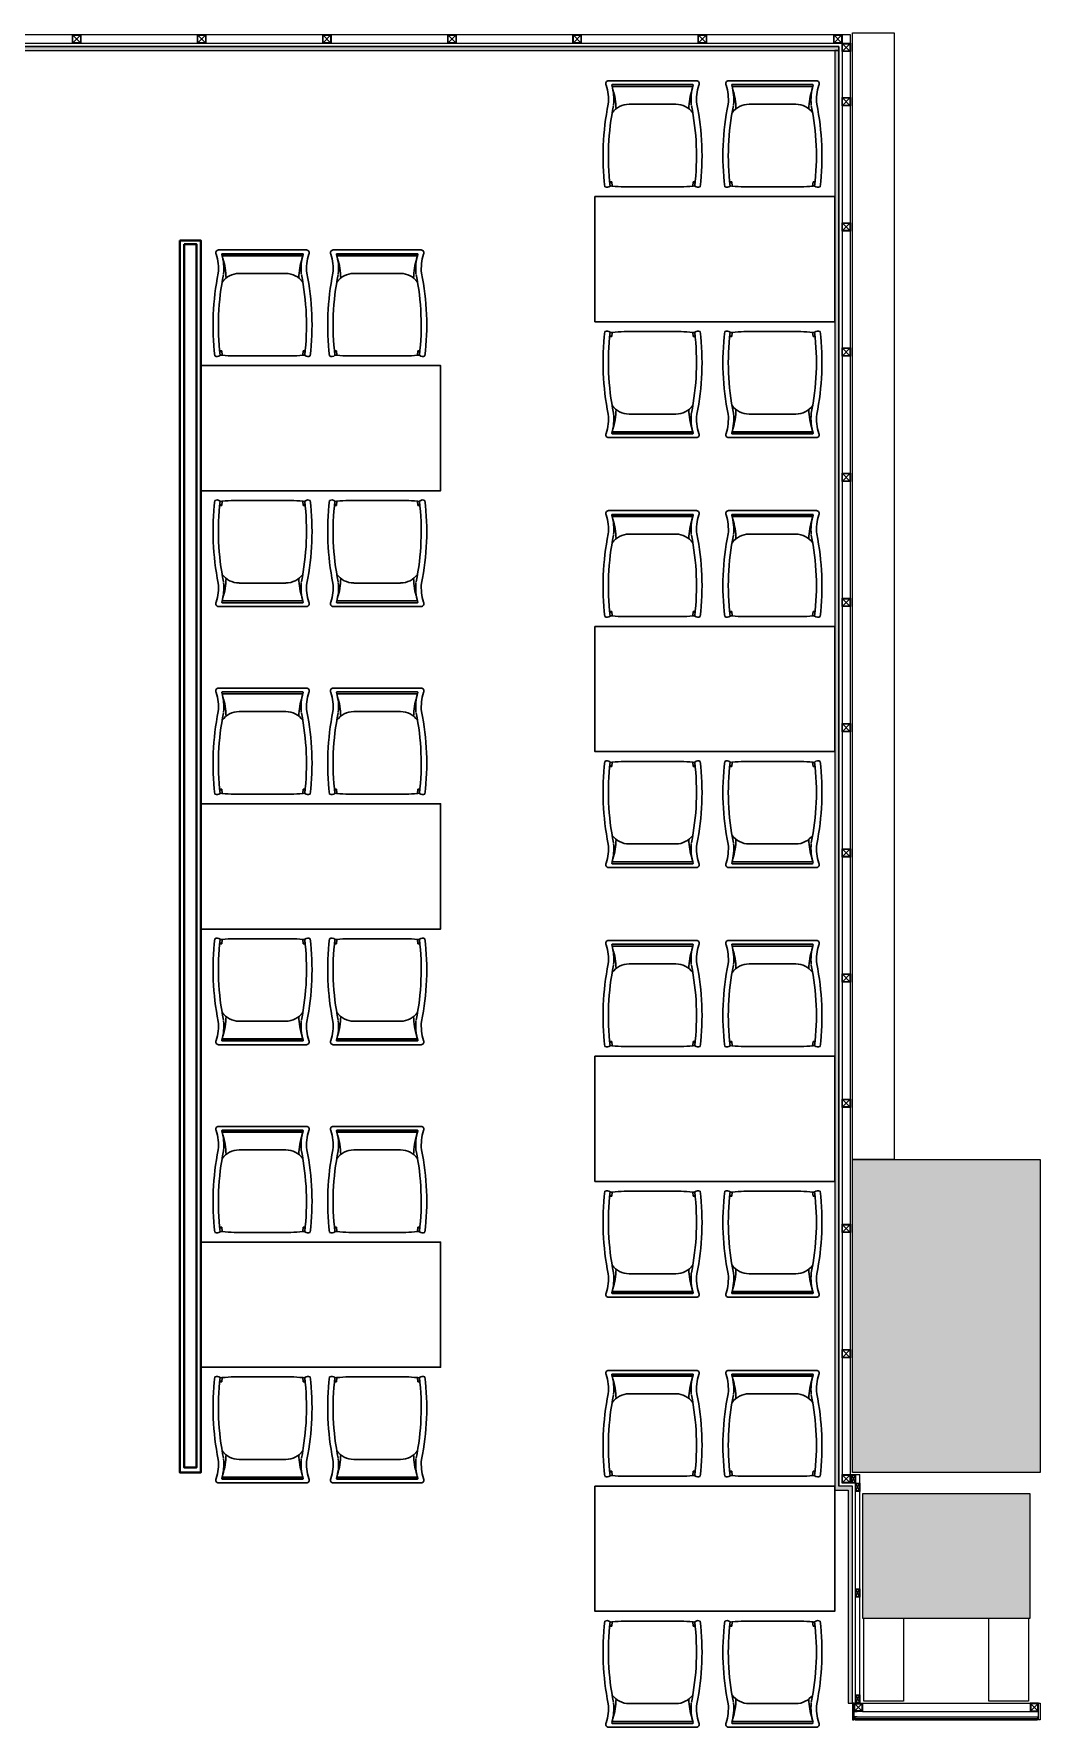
# Model space of a CAD drawing. Header units: millimetres. Extents: x 226371 to 229337, y -157032 to -153287.
# Drawn here: x 226888 to 227371, y -154886 to -154074 of the extents above; entities that cross this region are included whole.
import ezdxf

# ---------------------------------------------------------------- set-up
doc = ezdxf.new("R2010")
doc.units = ezdxf.units.MM
for name, color, linetype in [('Alçıpan Duvar', 1, 'Continuous'), ('ceco.net 148', 7, 'Continuous'), ('Duvar Beton Görünümlü', 149, 'Continuous'), ('PROFİL', 252, 'Continuous'), ('XREF-interior-00$0$ASOS-CLADDING-SHOPFRONT', 5, 'Continuous'), ('XREF-interior-00$0$ASOS-ELEV-HEVY', 4, 'Continuous'), ('XREF-interior-00$0$ASOS-ELEV-MEDI', 6, 'Continuous'), ('XREF-interior-00$0$ASOS-WALL-FULL', 4, 'Continuous'), ('XREF-structure-00$0$ASOS-HATCH', 8, 'Continuous'), ('XREF-structure-00$0$ASOS-STRC-CNCRT', 2, 'Continuous')]:
    doc.layers.add(name, color=color, linetype=linetype)
for name, color, linetype, lineweight in [('Duvar Taş Kaplama', 23, 'Continuous', 13), ('s.Kesit', 167, 'Continuous', 40), ('s.Tefriş', 27, 'Continuous', 30)]:
    doc.layers.add(name, color=color, linetype=linetype, lineweight=lineweight)

# ---------------------------------------------------------------- blocks, each defined once
blk = doc.blocks.new('rtherterhr')
at = {"layer": 's.Tefriş'}
for p, q in [((-184.2, -678.3), (-193.7, -678.3)), ((-184.2, -678.3), (-193.3, -674)), ((-182.4, -658.9), (-184.2, -678.3)), ((-128.3, -655.3), (1.8, -655.3)), ((1.8, -655.3), (131.8, -655.3)), ((185.3, -658.9), (187.1, -678.3)), ((187.1, -678.3), (196.2, -674)), ((187.1, -678.3), (196.7, -678.3)), ((1.5, -1032), (-105.3, -1032)), ((1.5, -1032), (108.2, -1032)), ((202.7, -1139.1), (-199.1, -1139.1)), ((1.5, -1122), (-182.3, -1122)), ((1.5, -1113), (-182, -1113)), ((1.5, -1113.9), (-182, -1113.9)), ((1.5, -1113), (184.9, -1113)), ((1.5, -1113.9), (184.9, -1113.9)), ((1.5, -1122), (185.2, -1122))]:
    blk.add_line(p, q, dxfattribs=at)
for centre, radius, start, end in [((956.4, -795.9), 1180.7, 173.16375, 191.56433), ((-205.9, -675.1), 22.2, 49.52362, 116.80387), ((954.7, -795.7), 1154.4, 173.16375, 191.56433), ((-186.1, -647.5), 12, 243.4625, 288.24639), ((-186.1, -647.5), 12, 243.4625, 288.24639), ((-123.5, -1136.2), 480.9, 90.56992, 97.02957), ((127, -1136.2), 480.9, 82.97043, 89.43008), ((-951.8, -795.7), 1154.4, 348.43567, 6.83625), ((189.1, -647.5), 12, 251.75361, 296.5375), ((189.7, -647.5), 12, 251.75361, 296.5375), ((209.4, -675.1), 22.2, 63.19613, 130.47638), ((-952.8, -795.9), 1180.7, 348.43567, 6.83625), ((-104.4, -934.1), 97.8, 216.80733, 269.48361), ((107.4, -934.1), 97.8, 270.51639, 323.19267), ((-416, -1053.1), 216.6, 342.03388, 5.44867), ((-415.7, -1052.5), 240.9, 344.03742, 5.44867), ((-482.1, -1004.7), 317.3, 342.43591, 358.84091), ((485.1, -1004.7), 317.3, 181.15909, 197.56409), ((418.6, -1052.5), 240.9, 174.55133, 195.96258), ((419.5, -1053.1), 216.6, 174.55133, 197.96612), ((-199.2, -1126.5), 12.6, 148.50007, 270.17078), ((-181.8, -1119.7), 2.42, 158.62583, 259.65504), ((-181.9, -1113.1), 0.725, 162.47915, 272.62383), ((-182.1, -1112.6), 0.433, 170.77976, 288.2285), ((184.8, -1113.1), 0.725, 267.37617, 17.52085), ((185, -1112.6), 0.433, 251.7715, 9.22024), ((184.8, -1119.7), 2.42, 280.34496, 21.37417), ((202.7, -1126.5), 12.6, 269.82922, 31.49993)]:
    blk.add_arc(centre, radius, start, end, dxfattribs=at)

msp = doc.modelspace()

# ---------------------------------------------------------------- hatches: boundary and pattern name
at = {"layer": 'Duvar Beton Görünümlü'}
h = msp.add_hatch(color=256, dxfattribs=at)
h.dxf.hatch_style = 1
h.paths.add_polyline_path([(227272.04, -154082.26), (227272.04, -154772.26), (227278.54, -154772.26), (227278.54, -154874.26), (227280.54, -154874.26), (227280.54, -154770.26), (227274.04, -154770.26), (227274.04, -154082.26)])
at = {"layer": 'Duvar Taş Kaplama'}
h = msp.add_hatch(color=256, dxfattribs=at)
h.dxf.hatch_style = 1
h.paths.add_polyline_path([(227274.04, -154082.26), (227274.04, -154080.26), (226608.04, -154080.26), (226608.04, -154082.26)])
at = {"layer": 'XREF-structure-00$0$ASOS-HATCH'}
h = msp.add_hatch(color=256, dxfattribs=at)
h.dxf.hatch_style = 1
h.paths.add_polyline_path([(227370.54, -154763.76), (227280.54, -154763.76), (227280.54, -154613.76), (227370.54, -154613.76)])
h = msp.add_hatch(color=256, dxfattribs=at)
h.dxf.hatch_style = 1
h.paths.add_polyline_path([(227365.54, -154833.76), (227285.54, -154833.76), (227285.54, -154773.76), (227365.54, -154773.76)])

# ---------------------------------------------------------------- linework, layer by layer
at = {"layer": 'Alçıpan Duvar'}
for p, q in [((226606.54, -154078.76), (227275.54, -154078.76)), ((227275.54, -154078.76), (227275.54, -154768.76)), ((226608.04, -154080.26), (227274.04, -154080.26)), ((227274.04, -154080.26), (227274.04, -154770.26)), ((227282.04, -154768.76), (227275.54, -154768.76)), ((227282.04, -154874.26), (227282.04, -154768.76)), ((227280.54, -154770.26), (227274.04, -154770.26)), ((227280.54, -154874.26), (227280.54, -154770.26))]:
    msp.add_line(p, q, dxfattribs=at)
at = {"layer": 'Duvar Beton Görünümlü'}
msp.add_lwpolyline([(227272.04, -154082.26), (227272.04, -154772.26), (227278.54, -154772.26), (227278.54, -154874.26), (227280.54, -154874.26), (227280.54, -154770.26), (227274.04, -154770.26), (227274.04, -154082.26), (227272.04, -154082.26)], dxfattribs=at)
at = {"layer": 'Duvar Taş Kaplama'}
msp.add_lwpolyline([(226608.04, -154082.26), (227274.04, -154082.26), (227274.04, -154080.26), (226608.04, -154080.26)], close=True, dxfattribs=at)
at = {"layer": 'PROFİL'}
for p, q in [((227279.54, -154074.76), (226401.54, -154074.76)), ((226906.74, -154074.96), (226910.34, -154078.56)), ((226906.74, -154078.56), (226910.34, -154074.96)), ((226966.74, -154074.96), (226970.34, -154078.56)), ((226966.74, -154078.56), (226970.34, -154074.96)), ((227026.74, -154074.96), (227030.34, -154078.56)), ((227026.74, -154078.56), (227030.34, -154074.96)), ((227086.74, -154074.96), (227090.34, -154078.56)), ((227086.74, -154078.56), (227090.34, -154074.96)), ((227146.74, -154074.96), (227150.34, -154078.56)), ((227146.74, -154078.56), (227150.34, -154074.96)), ((227206.74, -154074.96), (227210.34, -154078.56)), ((227206.74, -154078.56), (227210.34, -154074.96)), ((227271.74, -154074.96), (227275.34, -154078.56)), ((227271.74, -154078.56), (227275.34, -154074.96)), ((227275.74, -154078.96), (227279.34, -154082.56)), ((227275.74, -154082.56), (227279.34, -154078.96)), ((227279.54, -154764.76), (227279.54, -154074.76)), ((227275.74, -154104.96), (227279.34, -154108.56)), ((227275.74, -154108.56), (227279.34, -154104.96)), ((227275.74, -154164.96), (227279.34, -154168.56)), ((227275.74, -154168.56), (227279.34, -154164.96)), ((227275.74, -154224.96), (227279.34, -154228.56)), ((227275.74, -154228.56), (227279.34, -154224.96)), ((227275.74, -154284.96), (227279.34, -154288.56)), ((227275.74, -154288.56), (227279.34, -154284.96)), ((227275.74, -154344.96), (227279.34, -154348.56)), ((227275.74, -154348.56), (227279.34, -154344.96)), ((227275.74, -154404.96), (227279.34, -154408.56)), ((227275.74, -154408.56), (227279.34, -154404.96)), ((227275.74, -154464.96), (227279.34, -154468.56)), ((227275.74, -154468.56), (227279.34, -154464.96)), ((227275.74, -154524.96), (227279.34, -154528.56)), ((227275.74, -154528.56), (227279.34, -154524.96)), ((227275.74, -154584.96), (227279.34, -154588.56)), ((227275.74, -154588.56), (227279.34, -154584.96)), ((227275.74, -154644.96), (227279.34, -154648.56)), ((227275.74, -154648.56), (227279.34, -154644.96)), ((227275.74, -154704.96), (227279.34, -154708.56)), ((227275.74, -154708.56), (227279.34, -154704.96)), ((227275.74, -154764.96), (227279.34, -154768.56)), ((227275.74, -154768.56), (227279.34, -154764.96)), ((227279.54, -154764.76), (227284.04, -154764.76)), ((227280.24, -154764.96), (227281.84, -154768.56)), ((227280.24, -154768.56), (227281.84, -154764.96)), ((227282.24, -154768.96), (227283.84, -154772.56)), ((227282.24, -154772.56), (227283.84, -154768.96)), ((227284.04, -154874.26), (227284.04, -154764.76)), ((227282.24, -154819.71), (227283.84, -154823.31)), ((227282.24, -154823.31), (227283.84, -154819.71)), ((227282.25, -154870.46), (227283.85, -154874.06)), ((227282.25, -154874.06), (227283.85, -154870.46))]:
    msp.add_line(p, q, dxfattribs=at)
for points in [[(226906.54, -154074.76), (226910.54, -154074.76), (226910.54, -154078.76), (226906.54, -154078.76)], [(226906.74, -154074.96), (226910.34, -154074.96), (226910.34, -154078.56), (226906.74, -154078.56)], [(226966.54, -154074.76), (226970.54, -154074.76), (226970.54, -154078.76), (226966.54, -154078.76)], [(226966.74, -154074.96), (226970.34, -154074.96), (226970.34, -154078.56), (226966.74, -154078.56)], [(227026.54, -154074.76), (227030.54, -154074.76), (227030.54, -154078.76), (227026.54, -154078.76)], [(227026.74, -154074.96), (227030.34, -154074.96), (227030.34, -154078.56), (227026.74, -154078.56)], [(227086.54, -154074.76), (227090.54, -154074.76), (227090.54, -154078.76), (227086.54, -154078.76)], [(227086.74, -154074.96), (227090.34, -154074.96), (227090.34, -154078.56), (227086.74, -154078.56)], [(227146.54, -154074.76), (227150.54, -154074.76), (227150.54, -154078.76), (227146.54, -154078.76)], [(227146.74, -154074.96), (227150.34, -154074.96), (227150.34, -154078.56), (227146.74, -154078.56)], [(227206.54, -154074.76), (227210.54, -154074.76), (227210.54, -154078.76), (227206.54, -154078.76)], [(227206.74, -154074.96), (227210.34, -154074.96), (227210.34, -154078.56), (227206.74, -154078.56)], [(227271.54, -154074.76), (227275.54, -154074.76), (227275.54, -154078.76), (227271.54, -154078.76)], [(227271.74, -154074.96), (227275.34, -154074.96), (227275.34, -154078.56), (227271.74, -154078.56)], [(227275.54, -154078.76), (227279.54, -154078.76), (227279.54, -154082.76), (227275.54, -154082.76)], [(227275.74, -154078.96), (227279.34, -154078.96), (227279.34, -154082.56), (227275.74, -154082.56)], [(227275.54, -154104.76), (227279.54, -154104.76), (227279.54, -154108.76), (227275.54, -154108.76)], [(227275.74, -154104.96), (227279.34, -154104.96), (227279.34, -154108.56), (227275.74, -154108.56)], [(227275.54, -154164.76), (227279.54, -154164.76), (227279.54, -154168.76), (227275.54, -154168.76)], [(227275.74, -154164.96), (227279.34, -154164.96), (227279.34, -154168.56), (227275.74, -154168.56)], [(227275.54, -154224.76), (227279.54, -154224.76), (227279.54, -154228.76), (227275.54, -154228.76)], [(227275.74, -154224.96), (227279.34, -154224.96), (227279.34, -154228.56), (227275.74, -154228.56)], [(227275.54, -154284.76), (227279.54, -154284.76), (227279.54, -154288.76), (227275.54, -154288.76)], [(227275.74, -154284.96), (227279.34, -154284.96), (227279.34, -154288.56), (227275.74, -154288.56)], [(227275.54, -154344.76), (227279.54, -154344.76), (227279.54, -154348.76), (227275.54, -154348.76)], [(227275.74, -154344.96), (227279.34, -154344.96), (227279.34, -154348.56), (227275.74, -154348.56)], [(227275.54, -154404.76), (227279.54, -154404.76), (227279.54, -154408.76), (227275.54, -154408.76)], [(227275.74, -154404.96), (227279.34, -154404.96), (227279.34, -154408.56), (227275.74, -154408.56)], [(227275.54, -154464.76), (227279.54, -154464.76), (227279.54, -154468.76), (227275.54, -154468.76)], [(227275.74, -154464.96), (227279.34, -154464.96), (227279.34, -154468.56), (227275.74, -154468.56)], [(227275.54, -154524.76), (227279.54, -154524.76), (227279.54, -154528.76), (227275.54, -154528.76)], [(227275.74, -154524.96), (227279.34, -154524.96), (227279.34, -154528.56), (227275.74, -154528.56)], [(227275.54, -154584.76), (227279.54, -154584.76), (227279.54, -154588.76), (227275.54, -154588.76)], [(227275.74, -154584.96), (227279.34, -154584.96), (227279.34, -154588.56), (227275.74, -154588.56)], [(227275.54, -154644.76), (227279.54, -154644.76), (227279.54, -154648.76), (227275.54, -154648.76)], [(227275.74, -154644.96), (227279.34, -154644.96), (227279.34, -154648.56), (227275.74, -154648.56)], [(227275.54, -154704.76), (227279.54, -154704.76), (227279.54, -154708.76), (227275.54, -154708.76)], [(227275.74, -154704.96), (227279.34, -154704.96), (227279.34, -154708.56), (227275.74, -154708.56)], [(227275.54, -154764.76), (227279.54, -154764.76), (227279.54, -154768.76), (227275.54, -154768.76)], [(227275.74, -154764.96), (227279.34, -154764.96), (227279.34, -154768.56), (227275.74, -154768.56)], [(227280.04, -154764.76), (227282.04, -154764.76), (227282.04, -154768.76), (227280.04, -154768.76)], [(227280.24, -154764.96), (227281.84, -154764.96), (227281.84, -154768.56), (227280.24, -154768.56)], [(227282.04, -154768.76), (227284.04, -154768.76), (227284.04, -154772.76), (227282.04, -154772.76)], [(227282.24, -154768.96), (227283.84, -154768.96), (227283.84, -154772.56), (227282.24, -154772.56)], [(227282.04, -154819.51), (227284.04, -154819.51), (227284.04, -154823.51), (227282.04, -154823.51)], [(227282.24, -154819.71), (227283.84, -154819.71), (227283.84, -154823.31), (227282.24, -154823.31)], [(227282.05, -154870.26), (227284.05, -154870.26), (227284.05, -154874.26), (227282.05, -154874.26)], [(227282.25, -154870.46), (227283.85, -154870.46), (227283.85, -154874.06), (227282.25, -154874.06)]]:
    msp.add_lwpolyline(points, close=True, dxfattribs=at)
at = {"layer": 's.Kesit'}
for points in [[(226958.04, -154173.26), (226968.04, -154173.26), (226968.04, -154763.76), (226958.04, -154763.76)], [(226960.04, -154175.12), (226966.04, -154175.12), (226966.04, -154761.29), (226960.04, -154761.29)]]:
    msp.add_lwpolyline(points, close=True, dxfattribs=at)
at = {"layer": 's.Tefriş'}
for points in [[(227157.04, -154152.26), (227272.04, -154152.26), (227272.04, -154212.26), (227157.04, -154212.26)], [(227157.04, -154358.26), (227272.04, -154358.26), (227272.04, -154418.26), (227157.04, -154418.26)], [(227157.04, -154564.26), (227272.04, -154564.26), (227272.04, -154624.26), (227157.04, -154624.26)], [(227157.04, -154770.26), (227272.04, -154770.26), (227272.04, -154830.26), (227157.04, -154830.26)]]:
    msp.add_lwpolyline(points, close=True, dxfattribs=at)
for points in [[(227023.04, -154293.26), (226968.04, -154293.26), (226968.04, -154233.26), (227023.04, -154233.26)], [(227023.04, -154233.26), (227083.04, -154233.26), (227083.04, -154293.26), (227023.04, -154293.26)], [(227023.04, -154503.26), (226968.04, -154503.26), (226968.04, -154443.26), (227023.04, -154443.26)], [(227023.04, -154443.26), (227083.04, -154443.26), (227083.04, -154503.26), (227023.04, -154503.26)], [(227023.04, -154713.27), (226968.04, -154713.27), (226968.04, -154653.27), (227023.04, -154653.27)], [(227023.04, -154653.27), (227083.04, -154653.27), (227083.04, -154713.27), (227023.04, -154713.27)]]:
    msp.add_lwpolyline(points, dxfattribs=at)
at = {"layer": 'XREF-interior-00$0$ASOS-CLADDING-SHOPFRONT'}
msp.add_line((227285.34, -154880.76), (227365.54, -154880.76), dxfattribs=at)
msp.add_lwpolyline([(227281.84, -154880.76), (227369.24, -154880.76), (227369.24, -154881.76), (227281.84, -154881.76)], close=True, dxfattribs=at)
msp.add_lwpolyline([(227281.84, -154882.26), (227369.24, -154882.26), (227369.24, -154881.76), (227281.84, -154881.76), (227281.84, -154882.26)], dxfattribs=at)
at = {"layer": 'XREF-interior-00$0$ASOS-ELEV-HEVY'}
for points in [[(227280.54, -154882.26), (227281.34, -154882.26), (227281.34, -154874.26), (227280.54, -154874.26)], [(227370.54, -154882.26), (227369.74, -154882.26), (227369.74, -154874.26), (227370.54, -154874.26)]]:
    msp.add_lwpolyline(points, close=True, dxfattribs=at)
at = {"layer": 'XREF-interior-00$0$ASOS-ELEV-MEDI'}
for p, q in [((227285.34, -154874.26), (227365.54, -154874.26)), ((227285.34, -154878.26), (227365.54, -154878.26))]:
    msp.add_line(p, q, dxfattribs=at)
for points in [[(227281.34, -154878.26), (227281.34, -154874.26), (227285.34, -154874.26), (227285.34, -154878.26), (227281.34, -154878.26)], [(227369.74, -154878.26), (227369.74, -154874.26), (227365.74, -154874.26), (227365.74, -154878.26), (227369.74, -154878.26)], [(227369.74, -154878.26), (227369.74, -154874.26), (227365.74, -154874.26), (227365.74, -154878.26), (227369.74, -154878.26)], [(227282.84, -154880.76), (227281.34, -154880.76), (227281.34, -154878.26), (227282.84, -154878.26)], [(227368.24, -154880.76), (227369.74, -154880.76), (227369.74, -154878.26), (227368.24, -154878.26)]]:
    msp.add_lwpolyline(points, dxfattribs=at)
at = {"layer": 'XREF-interior-00$0$ASOS-ELEV-MEDI', "elevation": 0}
for points in [[(227281.64, -154874.56), (227285.04, -154877.96)], [(227285.04, -154874.56), (227281.64, -154877.96)], [(227369.44, -154874.56), (227366.04, -154877.96)], [(227366.04, -154874.56), (227369.44, -154877.96)], [(227369.44, -154874.56), (227366.04, -154877.96)], [(227366.04, -154874.56), (227369.44, -154877.96)]]:
    msp.add_lwpolyline(points, dxfattribs=at)
for points in [[(227281.64, -154877.96), (227281.64, -154874.56), (227285.04, -154874.56), (227285.04, -154877.96)], [(227369.44, -154877.96), (227369.44, -154874.56), (227366.04, -154874.56), (227366.04, -154877.96)], [(227369.44, -154877.96), (227369.44, -154874.56), (227366.04, -154874.56), (227366.04, -154877.96)]]:
    msp.add_lwpolyline(points, close=True, dxfattribs=at)
at = {"layer": 'XREF-interior-00$0$ASOS-WALL-FULL'}
msp.add_lwpolyline([(227300.54, -154613.76), (227280.54, -154613.76), (227280.54, -154073.76), (227300.54, -154073.76)], close=True, dxfattribs=at)
for points in [[(227305.08, -154833.76), (227305.08, -154873.29), (227286.01, -154873.29), (227286.01, -154833.76)], [(227365.01, -154833.76), (227365.01, -154873.29), (227345.95, -154873.29), (227345.95, -154833.76)]]:
    msp.add_lwpolyline(points, dxfattribs=at)
at = {"layer": 'XREF-structure-00$0$ASOS-STRC-CNCRT'}
msp.add_lwpolyline([(227370.54, -154763.76), (227280.54, -154763.76), (227280.54, -154613.76), (227370.54, -154613.76), (227370.54, -154763.76)], close=True, dxfattribs=at)
at = {"layer": 'XREF-structure-00$0$ASOS-STRC-CNCRT', "flags": 128}
msp.add_lwpolyline([(227365.54, -154833.76), (227285.54, -154833.76), (227285.54, -154773.76), (227365.54, -154773.76)], close=True, dxfattribs=at)

# ---------------------------------------------------------------- block references
at = {"layer": 'ceco.net 148', "xscale": -0.1050000000104774, "yscale": 0.1050000000104774, "zscale": 0.105, "rotation": 180}
for p in [(227184.5, -154216.37), (227242, -154216.37), (226997.5, -154297.43), (227052.5, -154297.43), (227184.5, -154422.37), (227242, -154422.37), (226997.5, -154507.44), (227052.5, -154507.44), (227184.5, -154628.37), (227242, -154628.37), (226997.5, -154717.44), (227052.5, -154717.44), (227184.5, -154834.37), (227242, -154834.37)]:
    msp.add_blockref('rtherterhr', p, dxfattribs=at)
at = {"layer": 'ceco.net 148', "xscale": 0.1050000000104774, "yscale": 0.1050000000104774, "zscale": 0.1050000000000182}
for p in [(227184.5, -154148.15), (227242, -154148.15), (226997.5, -154229.08), (227052.5, -154229.08), (227184.5, -154354.15), (227242, -154354.15), (226997.5, -154439.09), (227052.5, -154439.09), (227184.5, -154560.15), (227242, -154560.15), (226997.5, -154649.09), (227052.5, -154649.09), (227184.5, -154766.15), (227242, -154766.15)]:
    msp.add_blockref('rtherterhr', p, dxfattribs=at)

doc.saveas('drawing.dxf')
